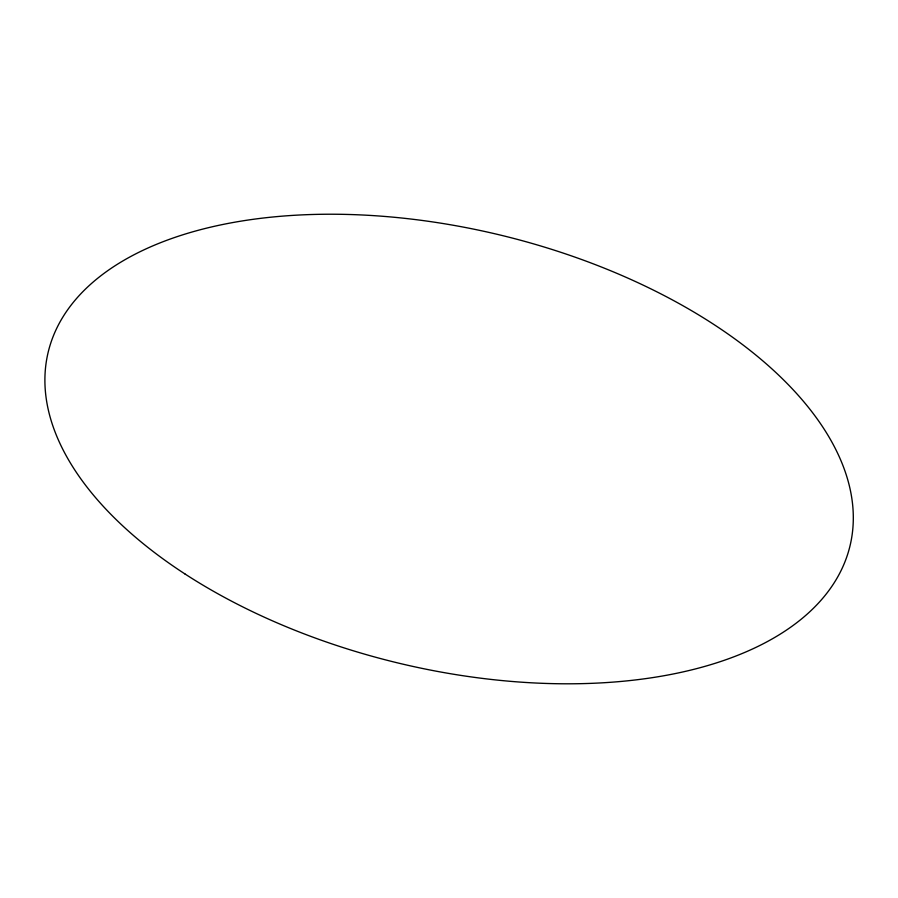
<?xml version="1.0" encoding="UTF-8"?>
<svg xmlns="http://www.w3.org/2000/svg" width="898" height="898" viewBox="0 0 898 898"><rect width="100%" height="100%" fill="white"/><g stroke="black" fill="none" stroke-linecap="round" stroke-linejoin="round"><path stroke-width="1.35" d="M184.865 573.889A412.44 219.988 13.6 0 0 846.118 558.758A412.44 219.988 13.6 0 0 316.332 214.386A412.44 219.988 13.6 0 0 184.865 573.889"/></g></svg>
